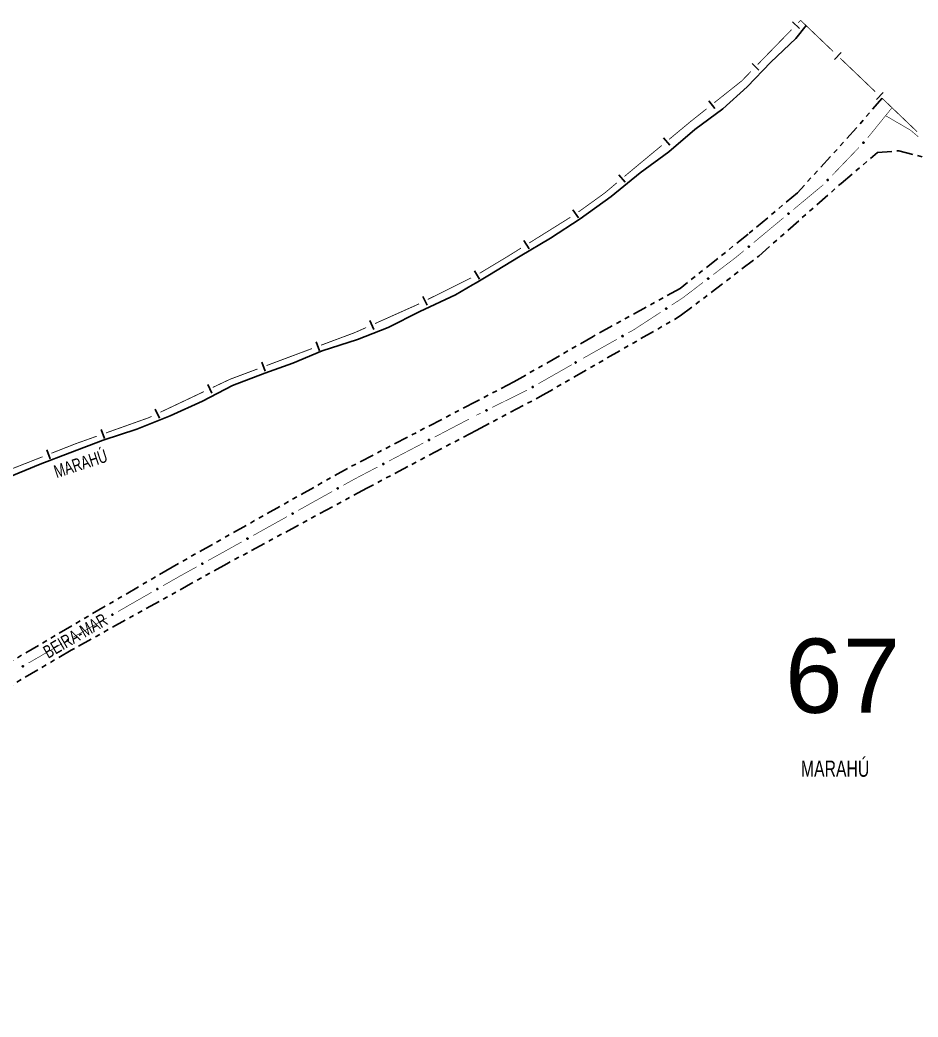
# Model space of a CAD drawing. Extents: x 209066 to 212010, y 4879784 to 4881672.
# Drawn here: x 211452.4 to 211730.6, y 4881362.9 to 4881671.7 of the extents above; entities that cross this region are included whole.
import ezdxf

# ---------------------------------------------------------------- set-up
doc = ezdxf.new("R2010")
doc.units = 0
doc.header["$LTSCALE"] = 1.5
doc.header["$MEASUREMENT"] = 0
doc.linetypes.add('TRACO_25', pattern=[8, 3, -1, 1, -1, 1, -1])
for name, color, linetype in [('HD-CURSO-PERENE', 170, 'CONTINUOUS'), ('HD-TXT-PRAIA', 7, 'CONTINUOUS'), ('LM-LIM-SETORES-BAIRROS', 250, 'CONTINUOUS'), ('LM-TXT-LSB', 7, 'CONTINUOUS'), ('SV-EIXO-ROD-ESTR', 7, 'CONTINUOUS'), ('SV-EST-M-N-PAV', 20, 'CONTINUOUS'), ('SV-TXT-EST-M-N-PAV', 7, 'CONTINUOUS')]:
    doc.layers.add(name, color=color, linetype=linetype)
doc.styles.add('ARIAL', font='ARIAL.SHX')
doc.styles.add('SWIS', font='swissko.ttf')

msp = doc.modelspace()

# ---------------------------------------------------------------- linework, layer by layer
at = {"layer": 'HD-CURSO-PERENE', "linetype": 'Continuous'}
for points in [[(211695.944992, 4881669.925023, 2.207278), (211692.72678, 4881665.941438, 2.207278), (211685.035779, 4881658.619647, 2.207278), (211677.687241, 4881650.965183, 2.207278), (211670.18304, 4881644.163929, 2.207278), (211661.437399, 4881637.740823, 2.207278), (211653.381212, 4881630.852186, 2.207278), (211644.558346, 4881624.330881, 2.207278), (211635.616848, 4881616.987604, 2.207278), (211625.935356, 4881610.08602, 2.207278), (211616.750134, 4881604.122754, 2.207278), (211607.424046, 4881598.562538, 2.207278), (211597.335318, 4881592.444928, 2.207278), (211593.758836, 4881590.309912, 2.207278)], [(211593.758836, 4881590.309912, 2.207278), (211592.63004, 4881589.636066, 2.207278), (211587.37549, 4881586.499311, 2.207278), (211576.284928, 4881581.404133, 2.207278), (211566.522655, 4881576.453619, 2.207278), (211556.961898, 4881572.673049, 2.207278), (211546.083609, 4881569.222382, 2.207278), (211536.995347, 4881565.331086, 2.207278), (211528.275022, 4881562.23109, 2.207278), (211518.314469, 4881558.45963, 2.207278), (211509.004798, 4881553.623754, 2.207278), (211498.951168, 4881549.054731, 2.207278), (211488.607881, 4881544.94213, 2.207278), (211478.205482, 4881541.530599, 2.207278), (211467.891711, 4881537.617247, 2.207278), (211458.68757, 4881534.128433, 2.207278), (211449.223366, 4881530.195723, 2.207278)]]:
    msp.add_polyline3d(points, dxfattribs=at)
at = {"layer": 'LM-LIM-SETORES-BAIRROS'}
for points in [[(211691.737505, 4881671.135118), (211693.888534, 4881669.043929)], [(211706.808505, 4881661.616013), (211704.735581, 4881659.447375)], [(211679.190368, 4881658.228943), (211681.341397, 4881656.137754)], [(211719.820329, 4881649.178472), (211717.747406, 4881647.009835)], [(211665.764839, 4881646.580239), (211667.630786, 4881644.231145)], [(211651.775503, 4881635.205088), (211653.690188, 4881632.895546)], [(211637.929423, 4881623.692261), (211639.855233, 4881621.391988)], [(211623.723168, 4881612.83761), (211625.475299, 4881610.402444)], [(211608.545777, 4881603.346577), (211610.133903, 4881600.801414)], [(211593.200124, 4881593.984352), (211594.748364, 4881591.414731)], [(211577.201287, 4881586.004466), (211578.537851, 4881583.318652)], [(211560.869858, 4881578.587947), (211562.094956, 4881575.849492)], [(211544.232047, 4881571.994412), (211545.280588, 4881569.183618)], [(211527.36999, 4881565.688571), (211528.423361, 4881562.879583)], [(211510.623775, 4881558.793515), (211511.907144, 4881556.08188)], [(211494.353966, 4881551.0933), (211495.637335, 4881548.381665)], [(211477.645807, 4881544.846306), (211478.651781, 4881542.019998)], [(211460.746743, 4881538.512881), (211461.845116, 4881535.721183)]]:
    msp.add_lwpolyline(points, dxfattribs=at)
at = {"layer": 'LM-LIM-SETORES-BAIRROS', "const_width": 0.25}
for points in [[(211694.238703, 4881671.556004), (211693.510082, 4881670.806533)], [(211694.928856, 4881670.896312), (211694.238703, 4881671.556004)], [(211704.326285, 4881661.913643), (211694.928856, 4881670.896312)], [(211691.418893, 4881668.655504), (211680.962945, 4881657.900358)], [(211717.338109, 4881649.476102), (211706.494922, 4881659.84072)], [(211678.871756, 4881655.749329), (211676.083503, 4881652.88129)], [(211675.996864, 4881652.792172), (211667.480844, 4881646.027674)], [(211676.083503, 4881652.88129), (211675.996864, 4881652.792172)], [(211730.349934, 4881637.038562), (211719.506747, 4881647.403179)], [(211665.13175, 4881644.161727), (211660.433562, 4881640.429833)], [(211660.300248, 4881640.323939), (211653.502693, 4881634.688545)], [(211660.433562, 4881640.429833), (211660.300248, 4881640.323939)], [(211651.193151, 4881632.773861), (211643.494678, 4881626.391579)], [(211643.045104, 4881626.018867), (211639.659086, 4881623.184061)], [(211643.494678, 4881626.391579), (211643.045104, 4881626.018867)], [(211637.358813, 4881621.258251), (211633.525024, 4881618.048568)], [(211633.471282, 4881618.003574), (211625.410955, 4881612.204071)], [(211633.525024, 4881618.048568), (211633.471282, 4881618.003574)], [(211622.914043, 4881610.544003), (211610.188228, 4881602.603371)], [(211607.643065, 4881601.015245), (211604.249514, 4881598.897743)], [(211603.914889, 4881598.688944), (211594.830784, 4881593.215621)], [(211604.249514, 4881598.897743), (211603.914889, 4881598.688944)], [(211592.193912, 4881591.789897), (211578.764841, 4881585.10708)], [(211575.64674, 4881583.555395), (211562.395225, 4881577.627086)], [(211576.079026, 4881583.770517), (211575.64674, 4881583.555395)], [(211556.232787, 4881574.870206), (211545.693249, 4881570.938528)], [(211556.918316, 4881575.176889), (211556.232787, 4881574.870206)], [(211559.65677, 4881576.401987), (211556.918316, 4881575.176889)], [(211542.882455, 4881569.889987), (211536.323936, 4881567.443392)], [(211535.860909, 4881567.270665), (211528.833005, 4881564.635201)], [(211536.323936, 4881567.443392), (211535.860909, 4881567.270665)], [(211526.024017, 4881563.58183), (211517.597055, 4881560.421719)], [(211517.468743, 4881560.373603), (211512.169338, 4881557.865487)], [(211517.597055, 4881560.421719), (211517.468743, 4881560.373603)], [(211509.457703, 4881556.582118), (211495.899529, 4881550.165272)], [(211492.3711, 4881548.495329), (211479.090896, 4881543.768476)], [(211493.187894, 4881548.881903), (211492.3711, 4881548.495329)], [(211476.264588, 4881542.762502), (211470.611973, 4881540.750554)], [(211469.764062, 4881540.448756), (211462.226496, 4881537.483156)], [(211470.611973, 4881540.750554), (211469.764062, 4881540.448756)], [(211459.434798, 4881536.384783), (211446.406875, 4881531.259043)]]:
    msp.add_lwpolyline(points, dxfattribs=at)
at = {"layer": 'SV-EIXO-ROD-ESTR', "const_width": 0.18}
for points in [[(211722.549698, 4881644.49453), (211715.009652, 4881635.159236)], [(211720.631239, 4881641.986506), (211727.546026, 4881637.963357)], [(211727.546026, 4881637.963357), (211728.299868, 4881637.524759)], [(211728.299868, 4881637.524759), (211730.679642, 4881635.494951)], [(211712.321298, 4881632.201581), (211704.014596, 4881623.541402)], [(211701.111095, 4881620.514347), (211692.03216, 4881612.968219)], [(211701.245696, 4881620.654675), (211701.111095, 4881620.514347)], [(211688.956003, 4881610.411413), (211679.727531, 4881602.740995)], [(211676.651374, 4881600.184189), (211674.344256, 4881598.266585)], [(211674.270895, 4881598.20561), (211667.190644, 4881592.805418)], [(211674.344256, 4881598.266585), (211674.270895, 4881598.20561)], [(211664.010155, 4881590.379621), (211658.444299, 4881586.134477)], [(211657.818202, 4881585.656945), (211654.288415, 4881583.357726)], [(211658.444299, 4881586.134477), (211657.818202, 4881585.656945)], [(211650.936749, 4881581.174531), (211643.395503, 4881576.262343)], [(211642.620375, 4881575.757443), (211640.812845, 4881574.738527)], [(211643.395503, 4881576.262343), (211642.620375, 4881575.757443)], [(211637.328341, 4881572.774289), (211626.874829, 4881566.881575)], [(211623.392889, 4881564.912808), (211612.962214, 4881558.979764)], [(211609.366414, 4881556.934446), (211598.730435, 4881551.679782)], [(211609.485322, 4881557.002082), (211609.366414, 4881556.934446)], [(211580.919956, 4881542.49739), (211591.549449, 4881548.066401)], [(211594.247674, 4881549.465091), (211593.746727, 4881549.2176)], [(211595.144226, 4881549.908029), (211594.247674, 4881549.465091)], [(211566.747299, 4881535.072042), (211577.376792, 4881540.641053)], [(211555.979769, 4881529.43071), (211563.204135, 4881533.215705)], [(211552.62139, 4881527.560176), (211555.242281, 4881529.019948)], [(211555.242281, 4881529.019948), (211555.979769, 4881529.43071)], [(211538.643308, 4881519.774727), (211549.12687, 4881525.613814)], [(211524.665226, 4881511.989277), (211535.148788, 4881517.828364)], [(211514.599169, 4881506.38273), (211521.170706, 4881510.042915)], [(211510.678423, 4881504.21956), (211514.180734, 4881506.15187)], [(211514.180734, 4881506.15187), (211514.599169, 4881506.38273)], [(211501.819219, 4881499.331723), (211507.176113, 4881502.287251)], [(211496.715793, 4881496.407429), (211501.054057, 4881498.893281)], [(211501.054057, 4881498.893281), (211501.819219, 4881499.331723)], [(211482.833346, 4881488.452702), (211493.245181, 4881494.418747)], [(211468.9509, 4881480.497975), (211479.362735, 4881486.46402)], [(211455.092006, 4881472.502325), (211465.481208, 4881478.507696)]]:
    msp.add_lwpolyline(points, dxfattribs=at)
at = {"layer": 'SV-EIXO-ROD-ESTR'}
for points in [[(211713.884651, 4881633.672435), (211713.886363, 4881633.623556), (211713.877839, 4881633.581198), (211713.86056, 4881633.547915), (211713.837623, 4881633.522485), (211713.811227, 4881633.499112), (211713.779416, 4881633.481418), (211713.739758, 4881633.469601), (211713.690738, 4881633.46754), (211713.64792, 4881633.479124), (211713.614383, 4881633.494318), (211713.586489, 4881633.516708), (211713.564213, 4881633.542731), (211713.546927, 4881633.576383), (211713.535344, 4881633.616689), (211713.534464, 4881633.66603), (211713.543106, 4881633.7075), (211713.560664, 4881633.739254), (211713.583351, 4881633.767154), (211713.610585, 4881633.790694), (211713.641913, 4881633.807882), (211713.682515, 4881633.819471), (211713.731227, 4881633.819694), (211713.772686, 4881633.811547), (211713.804679, 4881633.79444), (211713.831644, 4881633.771486), (211713.855409, 4881633.745296), (211713.874526, 4881633.714058), (211713.884651, 4881633.672435)], [(211702.809048, 4881622.12553), (211702.81076, 4881622.076651), (211702.802236, 4881622.034292), (211702.784958, 4881622.00101), (211702.76202, 4881621.97558), (211702.735624, 4881621.952206), (211702.703813, 4881621.934513), (211702.664155, 4881621.922696), (211702.615136, 4881621.920635), (211702.572317, 4881621.932219), (211702.538781, 4881621.947412), (211702.510887, 4881621.969803), (211702.48861, 4881621.995826), (211702.471324, 4881622.029478), (211702.459741, 4881622.069784), (211702.458862, 4881622.119125), (211702.467503, 4881622.160595), (211702.485061, 4881622.192349), (211702.507748, 4881622.220249), (211702.534983, 4881622.243788), (211702.56631, 4881622.260977), (211702.606913, 4881622.272566), (211702.655624, 4881622.272789), (211702.697084, 4881622.264642), (211702.729076, 4881622.247535), (211702.756041, 4881622.22458), (211702.779806, 4881622.198391), (211702.798923, 4881622.167153), (211702.809048, 4881622.12553)], [(211690.674941, 4881611.697001), (211690.671141, 4881611.64824), (211690.657905, 4881611.60711), (211690.636991, 4881611.575983), (211690.611338, 4881611.553295), (211690.58248, 4881611.533041), (211690.548879, 4881611.51904), (211690.508144, 4881611.51176), (211690.459203, 4881611.515229), (211690.41796, 4881611.531558), (211690.386347, 4881611.550428), (211690.361149, 4881611.575816), (211690.341943, 4881611.60418), (211690.328553, 4881611.639564), (211690.32158, 4881611.680917), (211690.326258, 4881611.730044), (211690.339511, 4881611.770278), (211690.360531, 4881611.799854), (211690.386214, 4881611.825024), (211690.415924, 4881611.845349), (211690.448986, 4881611.858903), (211690.490635, 4881611.86585), (211690.539062, 4881611.86059), (211690.579342, 4881611.847829), (211690.609206, 4881611.827231), (211690.633417, 4881611.801388), (211690.654083, 4881611.77269), (211690.669564, 4881611.739499), (211690.674941, 4881611.697001)], [(211678.370312, 4881601.469777), (211678.366513, 4881601.421016), (211678.353276, 4881601.379886), (211678.332362, 4881601.348759), (211678.306709, 4881601.326071), (211678.277851, 4881601.305817), (211678.24425, 4881601.291816), (211678.203515, 4881601.284536), (211678.154575, 4881601.288005), (211678.113332, 4881601.304334), (211678.081718, 4881601.323204), (211678.056521, 4881601.348592), (211678.037314, 4881601.376956), (211678.023925, 4881601.41234), (211678.016951, 4881601.453693), (211678.021629, 4881601.50282), (211678.034883, 4881601.543054), (211678.055902, 4881601.57263), (211678.081585, 4881601.5978), (211678.111295, 4881601.618125), (211678.144357, 4881601.631679), (211678.186007, 4881601.638626), (211678.234434, 4881601.633366), (211678.274713, 4881601.620605), (211678.304577, 4881601.600007), (211678.328788, 4881601.574164), (211678.349455, 4881601.545466), (211678.364935, 4881601.512275), (211678.370312, 4881601.469777)], [(211665.781401, 4881591.592127), (211665.775564, 4881591.543568), (211665.760617, 4881591.503028), (211665.738419, 4881591.472804), (211665.711839, 4881591.45121), (211665.682158, 4881591.432181), (211665.648, 4881591.419599), (211665.606996, 4881591.414031), (211665.558244, 4881591.419545), (211665.51772, 4881591.437586), (211665.486924, 4881591.457764), (211665.462812, 4881591.484183), (211665.44481, 4881591.513327), (211665.432913, 4881591.54924), (211665.427676, 4881591.590849), (211665.434407, 4881591.639737), (211665.449333, 4881591.679381), (211665.471572, 4881591.708052), (211665.498286, 4881591.732124), (211665.528821, 4881591.751188), (211665.562422, 4881591.763346), (211665.604325, 4881591.768543), (211665.65249, 4881591.76126), (211665.6922, 4881591.746825), (211665.721175, 4881591.724994), (211665.744283, 4881591.69816), (211665.76373, 4881591.668623), (211665.777808, 4881591.634813), (211665.781401, 4881591.592127)], [(211652.793056, 4881582.252311), (211652.783633, 4881582.204319), (211652.76572, 4881582.164999), (211652.741341, 4881582.136505), (211652.713232, 4881582.116942), (211652.682221, 4881582.100168), (211652.647225, 4881582.090153), (211652.60592, 4881582.087642), (211652.557711, 4881582.096757), (211652.518638, 4881582.117755), (211652.489424, 4881582.140161), (211652.467337, 4881582.168297), (211652.451546, 4881582.198695), (211652.442346, 4881582.235392), (211652.440211, 4881582.277274), (211652.450549, 4881582.325529), (211652.468375, 4881582.363956), (211652.492679, 4881582.390898), (211652.521105, 4881582.412923), (211652.55297, 4881582.429669), (211652.58738, 4881582.439301), (211652.629554, 4881582.441376), (211652.677045, 4881582.43054), (211652.715575, 4881582.413199), (211652.742851, 4881582.38928), (211652.763905, 4881582.360806), (211652.781108, 4881582.329907), (211652.792639, 4881582.295146), (211652.793056, 4881582.252311)], [(211639.249813, 4881573.73107), (211639.237338, 4881573.683779), (211639.216946, 4881573.645686), (211639.190793, 4881573.61881), (211639.16149, 4881573.601086), (211639.12947, 4881573.586331), (211639.093904, 4881573.578577), (211639.052524, 4881573.578714), (211639.004997, 4881573.590895), (211638.967347, 4881573.61435), (211638.939626, 4881573.63858), (211638.919386, 4881573.668071), (211638.905573, 4881573.699418), (211638.89874, 4881573.736628), (211638.899288, 4881573.778562), (211638.912694, 4881573.826055), (211638.932942, 4881573.863263), (211638.958921, 4881573.888595), (211638.988698, 4881573.908756), (211639.021569, 4881573.923428), (211639.056525, 4881573.930839), (211639.098745, 4881573.93021), (211639.145446, 4881573.916358), (211639.182787, 4881573.896587), (211639.208477, 4881573.87097), (211639.227665, 4881573.841207), (211639.242855, 4881573.809271), (211639.252138, 4881573.773844), (211639.249813, 4881573.73107)], [(211624.743557, 4881565.554436), (211624.731265, 4881565.507098), (211624.71102, 4881565.468926), (211624.684971, 4881565.441949), (211624.655737, 4881565.424113), (211624.623774, 4881565.409233), (211624.588238, 4881565.401342), (211624.546857, 4881565.401319), (211624.499284, 4881565.413317), (211624.461544, 4881565.436626), (211624.43373, 4881565.460749), (211624.413376, 4881565.490162), (211624.399441, 4881565.521455), (211624.392465, 4881565.558638), (211624.392852, 4881565.600574), (211624.406074, 4881565.648119), (211624.426178, 4881565.685405), (211624.452058, 4881565.710837), (211624.481758, 4881565.731112), (211624.514572, 4881565.745912), (211624.549499, 4881565.753457), (211624.591721, 4881565.752991), (211624.638475, 4881565.73932), (211624.675892, 4881565.719693), (211624.70168, 4881565.694176), (211624.720984, 4881565.664487), (211624.736297, 4881565.63261), (211624.745717, 4881565.597219), (211624.743557, 4881565.554436)], [(211611.403085, 4881557.966277), (211611.390792, 4881557.918939), (211611.370547, 4881557.880767), (211611.344499, 4881557.85379), (211611.315264, 4881557.835954), (211611.283301, 4881557.821074), (211611.247765, 4881557.813183), (211611.206385, 4881557.813161), (211611.158811, 4881557.825158), (211611.121071, 4881557.848467), (211611.093257, 4881557.87259), (211611.072903, 4881557.902003), (211611.058969, 4881557.933296), (211611.051992, 4881557.970479), (211611.052379, 4881558.012415), (211611.065601, 4881558.05996), (211611.085705, 4881558.097246), (211611.111586, 4881558.122678), (211611.141285, 4881558.142953), (211611.174099, 4881558.157753), (211611.209026, 4881558.165298), (211611.251248, 4881558.164833), (211611.298002, 4881558.151161), (211611.335419, 4881558.131534), (211611.361208, 4881558.106017), (211611.380511, 4881558.076328), (211611.395825, 4881558.044451), (211611.405244, 4881558.00906), (211611.403085, 4881557.966277)], [(211597.114907, 4881550.758854), (211597.099877, 4881550.712312), (211597.077443, 4881550.675385), (211597.049867, 4881550.649972), (211597.019643, 4881550.633868), (211596.986867, 4881550.620877), (211596.950932, 4881550.615069), (211596.90962, 4881550.617458), (211596.862826, 4881550.632207), (211596.826509, 4881550.657675), (211596.800147, 4881550.683377), (211596.781541, 4881550.713926), (211596.769454, 4881550.745978), (211596.764655, 4881550.783504), (211596.767485, 4881550.825346), (211596.783454, 4881550.87204), (211596.805697, 4881550.908091), (211596.833015, 4881550.931972), (211596.863845, 4881550.950483), (211596.897466, 4881550.963345), (211596.932773, 4881550.968843), (211596.974896, 4881550.965918), (211597.020774, 4881550.949546), (211597.056984, 4881550.927772), (211597.081242, 4881550.900796), (211597.098783, 4881550.870033), (211597.112213, 4881550.837318), (211597.119555, 4881550.801438), (211597.114907, 4881550.758854)], [(211578.970016, 4881541.60005), (211578.983938, 4881541.646935), (211579.005489, 4881541.684384), (211579.032455, 4881541.710445), (211579.062288, 4881541.72726), (211579.094747, 4881541.741026), (211579.130534, 4881541.747685), (211579.17189, 4881541.746277), (211579.219021, 4881541.732642), (211579.255933, 4881541.708043), (211579.282897, 4881541.682973), (211579.302222, 4881541.652874), (211579.315067, 4881541.621118), (211579.320754, 4881541.583716), (211579.318918, 4881541.541819), (211579.304061, 4881541.49476), (211579.28268, 4881541.458191), (211579.255936, 4881541.433668), (211579.225554, 4881541.414431), (211579.192247, 4881541.400775), (211579.157081, 4881541.394441), (211579.1149, 4881541.396366), (211579.068646, 4881541.411645), (211579.03193, 4881541.432553), (211579.007039, 4881541.458946), (211578.988773, 4881541.489284), (211578.97457, 4881541.521672), (211578.966379, 4881541.557367), (211578.970016, 4881541.60005)], [(211564.797359, 4881534.174702), (211564.81128, 4881534.221587), (211564.832832, 4881534.259036), (211564.859798, 4881534.285097), (211564.889631, 4881534.301913), (211564.92209, 4881534.315678), (211564.957877, 4881534.322337), (211564.999233, 4881534.320929), (211565.046364, 4881534.307294), (211565.083276, 4881534.282695), (211565.110239, 4881534.257625), (211565.129565, 4881534.227527), (211565.142409, 4881534.195771), (211565.148097, 4881534.158368), (211565.146261, 4881534.116471), (211565.131404, 4881534.069412), (211565.110023, 4881534.032843), (211565.083279, 4881534.008321), (211565.052896, 4881533.989084), (211565.01959, 4881533.975427), (211564.984423, 4881533.969093), (211564.942243, 4881533.971018), (211564.895989, 4881533.986297), (211564.859273, 4881534.007206), (211564.834382, 4881534.033598), (211564.816116, 4881534.063936), (211564.801913, 4881534.096324), (211564.793722, 4881534.132019), (211564.797359, 4881534.174702)], [(211550.695042, 4881526.613251), (211550.70776, 4881526.660477), (211550.728347, 4881526.698465), (211550.754637, 4881526.725207), (211550.78403, 4881526.74278), (211550.816126, 4881526.757372), (211550.851731, 4881526.764944), (211550.89311, 4881526.764594), (211550.940574, 4881526.752169), (211550.978103, 4881526.728522), (211551.005699, 4881526.704151), (211551.025788, 4881526.674556), (211551.039441, 4881526.643139), (211551.046083, 4881526.605895), (211551.045319, 4881526.563964), (211551.031671, 4881526.51654), (211551.011232, 4881526.479436), (211550.985124, 4881526.454238), (211550.955244, 4881526.43423), (211550.922298, 4881526.419726), (211550.887305, 4881526.412495), (211550.845089, 4881526.413339), (211550.79846, 4881526.427431), (211550.76122, 4881526.447393), (211550.735662, 4881526.47314), (211550.716626, 4881526.503001), (211550.7016, 4881526.535015), (211550.692498, 4881526.570489), (211550.695042, 4881526.613251)], [(211536.71696, 4881518.827802), (211536.729678, 4881518.875028), (211536.750265, 4881518.913016), (211536.776555, 4881518.939758), (211536.805948, 4881518.957331), (211536.838044, 4881518.971922), (211536.873649, 4881518.979494), (211536.915028, 4881518.979145), (211536.962492, 4881518.96672), (211537.000021, 4881518.943073), (211537.027617, 4881518.918701), (211537.047706, 4881518.889107), (211537.061359, 4881518.85769), (211537.068001, 4881518.820445), (211537.067237, 4881518.778515), (211537.053589, 4881518.731091), (211537.03315, 4881518.693987), (211537.007042, 4881518.668788), (211536.977162, 4881518.648781), (211536.944216, 4881518.634277), (211536.909223, 4881518.627045), (211536.867007, 4881518.62789), (211536.820378, 4881518.641981), (211536.783138, 4881518.661944), (211536.75758, 4881518.687691), (211536.738544, 4881518.717552), (211536.723518, 4881518.749566), (211536.714416, 4881518.78504), (211536.71696, 4881518.827802)], [(211522.738878, 4881511.042352), (211522.751596, 4881511.089578), (211522.772183, 4881511.127566), (211522.798473, 4881511.154308), (211522.827866, 4881511.171881), (211522.859962, 4881511.186473), (211522.895567, 4881511.194045), (211522.936946, 4881511.193695), (211522.98441, 4881511.181271), (211523.021939, 4881511.157624), (211523.049535, 4881511.133252), (211523.069624, 4881511.103657), (211523.083277, 4881511.07224), (211523.089919, 4881511.034996), (211523.089155, 4881510.993065), (211523.075507, 4881510.945641), (211523.055068, 4881510.908537), (211523.02896, 4881510.883339), (211522.99908, 4881510.863331), (211522.966134, 4881510.848827), (211522.931141, 4881510.841596), (211522.888925, 4881510.842441), (211522.842295, 4881510.856532), (211522.805056, 4881510.876494), (211522.779498, 4881510.902242), (211522.760462, 4881510.932103), (211522.745436, 4881510.964116), (211522.736334, 4881510.999591), (211522.738878, 4881511.042352)], [(211508.748287, 4881503.280381), (211508.761194, 4881503.327555), (211508.781933, 4881503.36546), (211508.808331, 4881503.392096), (211508.837794, 4881503.409551), (211508.869949, 4881503.424014), (211508.905584, 4881503.431443), (211508.946961, 4881503.430927), (211508.994374, 4881503.418312), (211509.031808, 4881503.394514), (211509.059306, 4881503.370032), (211509.079277, 4881503.340356), (211509.092803, 4881503.308885), (211509.099295, 4881503.271614), (211509.098363, 4881503.229687), (211509.084524, 4881503.182318), (211509.063937, 4881503.145297), (211509.037728, 4881503.120203), (211509.007767, 4881503.100316), (211508.974764, 4881503.085944), (211508.939741, 4881503.078853), (211508.897529, 4881503.079868), (211508.850957, 4881503.094146), (211508.813798, 4881503.114258), (211508.788343, 4881503.140108), (211508.769428, 4881503.170045), (211508.75453, 4881503.202119), (211508.745571, 4881503.237629), (211508.748287, 4881503.280381)], [(211494.801093, 4881495.437166), (211494.813236, 4881495.484543), (211494.83336, 4881495.522778), (211494.859323, 4881495.549838), (211494.888501, 4881495.567767), (211494.920417, 4881495.582747), (211494.955927, 4881495.590751), (211494.997307, 4881495.590905), (211495.044919, 4881495.579058), (211495.082732, 4881495.555868), (211495.110623, 4881495.531834), (211495.13107, 4881495.502485), (211495.145103, 4881495.471237), (211495.152198, 4881495.434075), (211495.151943, 4881495.392139), (211495.138872, 4881495.344552), (211495.118886, 4881495.307203), (211495.093086, 4881495.281689), (211495.063451, 4881495.26132), (211495.030684, 4881495.246416), (211494.995781, 4881495.23876), (211494.953558, 4881495.239092), (211494.906761, 4881495.252616), (211494.869282, 4881495.272124), (211494.843413, 4881495.297559), (211494.824016, 4881495.327187), (211494.808601, 4881495.359016), (211494.799069, 4881495.394376), (211494.801093, 4881495.437166)], [(211480.918647, 4881487.482439), (211480.93079, 4881487.529816), (211480.950913, 4881487.568051), (211480.976877, 4881487.595111), (211481.006054, 4881487.61304), (211481.03797, 4881487.62802), (211481.073481, 4881487.636024), (211481.114861, 4881487.636178), (211481.162472, 4881487.624331), (211481.200286, 4881487.601141), (211481.228176, 4881487.577107), (211481.248624, 4881487.547758), (211481.262657, 4881487.51651), (211481.269751, 4881487.479348), (211481.269497, 4881487.437412), (211481.256426, 4881487.389825), (211481.23644, 4881487.352476), (211481.21064, 4881487.326962), (211481.181005, 4881487.306593), (211481.148238, 4881487.291689), (211481.113335, 4881487.284033), (211481.071112, 4881487.284365), (211481.024315, 4881487.297889), (211480.986835, 4881487.317397), (211480.960966, 4881487.342832), (211480.941569, 4881487.37246), (211480.926155, 4881487.404289), (211480.916623, 4881487.439649), (211480.918647, 4881487.482439)], [(211467.036201, 4881479.527712), (211467.048343, 4881479.575089), (211467.068467, 4881479.613324), (211467.09443, 4881479.640384), (211467.123608, 4881479.658313), (211467.155524, 4881479.673293), (211467.191034, 4881479.681297), (211467.232415, 4881479.681451), (211467.280026, 4881479.669604), (211467.317839, 4881479.646414), (211467.34573, 4881479.62238), (211467.366177, 4881479.593031), (211467.38021, 4881479.561783), (211467.387305, 4881479.524621), (211467.387051, 4881479.482685), (211467.373979, 4881479.435098), (211467.353993, 4881479.397749), (211467.328193, 4881479.372235), (211467.298558, 4881479.351866), (211467.265791, 4881479.336962), (211467.230888, 4881479.329306), (211467.188665, 4881479.329638), (211467.141868, 4881479.343162), (211467.104389, 4881479.36267), (211467.07852, 4881479.388105), (211467.059123, 4881479.417733), (211467.043708, 4881479.449561), (211467.034176, 4881479.484922), (211467.036201, 4881479.527712)], [(211453.180989, 4881471.524829), (211453.192952, 4881471.572252), (211453.212931, 4881471.610563), (211453.238792, 4881471.63772), (211453.267902, 4881471.655759), (211453.299761, 4881471.67086), (211453.335241, 4881471.678998), (211453.37662, 4881471.679308), (211453.424276, 4881471.667641), (211453.462177, 4881471.644595), (211453.490158, 4881471.620666), (211453.510716, 4881471.591395), (211453.524867, 4881471.5602), (211453.532102, 4881471.523066), (211453.532007, 4881471.481129), (211453.519115, 4881471.433493), (211453.499271, 4881471.396068), (211453.473567, 4881471.370457), (211453.44401, 4881471.349976), (211453.411299, 4881471.334949), (211453.376425, 4881471.327161), (211453.334201, 4881471.327333), (211453.287353, 4881471.34068), (211453.249801, 4881471.360046), (211453.223836, 4881471.385383), (211453.204327, 4881471.414937), (211453.188792, 4881471.446707), (211453.179126, 4881471.482032), (211453.180989, 4881471.524829)]]:
    msp.add_lwpolyline(points, close=True, dxfattribs=at)
for points in [[(211713.641913, 4881633.807882), (211713.534464, 4881633.66603)], [(211713.682515, 4881633.819471), (211713.535344, 4881633.616689)], [(211713.660119, 4881633.808055), (211713.539939, 4881633.64728)], [(211713.705317, 4881633.815753), (211713.542873, 4881633.599087)], [(211713.623703, 4881633.795716), (211713.542873, 4881633.691734)], [(211713.610585, 4881633.790694), (211713.543106, 4881633.7075)], [(211713.731227, 4881633.819694), (211713.546927, 4881633.576383)], [(211713.749731, 4881633.814748), (211713.558087, 4881633.563697)], [(211713.772686, 4881633.811547), (211713.564213, 4881633.542731)], [(211713.785725, 4881633.801021), (211713.577078, 4881633.532245)], [(211713.804679, 4881633.79444), (211713.586489, 4881633.516708)], [(211713.816051, 4881633.781387), (211713.599768, 4881633.508591)], [(211713.831644, 4881633.771486), (211713.614383, 4881633.494318)], [(211713.841695, 4881633.754899), (211713.635882, 4881633.489077)], [(211713.855409, 4881633.745296), (211713.64792, 4881633.479124)], [(211713.861591, 4881633.726361), (211713.67282, 4881633.476335)], [(211713.874526, 4881633.714058), (211713.690738, 4881633.46754)], [(211713.877709, 4881633.693885), (211713.71633, 4881633.472416)], [(211713.884651, 4881633.672435), (211713.739758, 4881633.469601)], [(211713.884502, 4881633.645773), (211713.764402, 4881633.481138)], [(211713.886363, 4881633.623556), (211713.779416, 4881633.481418)], [(211713.881608, 4881633.599389), (211713.800737, 4881633.497336)], [(211713.877839, 4881633.581198), (211713.811227, 4881633.499112)], [(211702.56631, 4881622.260977), (211702.458862, 4881622.119125)], [(211702.606913, 4881622.272566), (211702.459741, 4881622.069784)], [(211702.584516, 4881622.26115), (211702.464336, 4881622.100375)], [(211702.629714, 4881622.268847), (211702.467271, 4881622.052182)], [(211702.548101, 4881622.248811), (211702.467271, 4881622.144829)], [(211702.534983, 4881622.243788), (211702.467503, 4881622.160595)], [(211702.655624, 4881622.272789), (211702.471324, 4881622.029478)], [(211702.674129, 4881622.267842), (211702.482484, 4881622.016791)], [(211702.697084, 4881622.264642), (211702.48861, 4881621.995826)], [(211702.710122, 4881622.254116), (211702.501476, 4881621.98534)], [(211702.729076, 4881622.247535), (211702.510887, 4881621.969803)], [(211702.740448, 4881622.234482), (211702.524165, 4881621.961685)], [(211702.756041, 4881622.22458), (211702.538781, 4881621.947412)], [(211702.766092, 4881622.207994), (211702.560279, 4881621.942171)], [(211702.779806, 4881622.198391), (211702.572317, 4881621.932219)], [(211702.785988, 4881622.179456), (211702.597217, 4881621.92943)], [(211702.798923, 4881622.167153), (211702.615136, 4881621.920635)], [(211702.802106, 4881622.146979), (211702.640727, 4881621.925511)], [(211702.809048, 4881622.12553), (211702.664155, 4881621.922696)], [(211702.808899, 4881622.098867), (211702.688799, 4881621.934233)], [(211702.81076, 4881622.076651), (211702.703813, 4881621.934513)], [(211702.806005, 4881622.052483), (211702.725135, 4881621.950431)], [(211702.802236, 4881622.034292), (211702.735624, 4881621.952206)], [(211690.490635, 4881611.86585), (211690.32158, 4881611.680917)], [(211690.448986, 4881611.858903), (211690.326258, 4881611.730044)], [(211690.512874, 4881611.859589), (211690.327081, 4881611.66258)], [(211690.539062, 4881611.86059), (211690.328553, 4881611.639564)], [(211690.467097, 4881611.857027), (211690.329588, 4881611.710796)], [(211690.429524, 4881611.848863), (211690.337506, 4881611.754638)], [(211690.556893, 4881611.853592), (211690.338215, 4881611.625702)], [(211690.415924, 4881611.845349), (211690.339511, 4881611.770278)], [(211690.579342, 4881611.847829), (211690.341943, 4881611.60418)], [(211690.591113, 4881611.835903), (211690.353546, 4881611.592313)], [(211690.609206, 4881611.827231), (211690.361149, 4881611.575816)], [(211690.619037, 4881611.81298), (211690.37343, 4881611.566256)], [(211690.633417, 4881611.801388), (211690.386347, 4881611.550428)], [(211690.641538, 4881611.783775), (211690.407119, 4881611.542801)], [(211690.654083, 4881611.77269), (211690.41796, 4881611.531558)], [(211690.658096, 4881611.75318), (211690.442389, 4881611.525984)], [(211690.669564, 4881611.739499), (211690.459203, 4881611.515229)], [(211690.670457, 4881611.719096), (211690.485181, 4881611.517194)], [(211690.674941, 4881611.697001), (211690.508144, 4881611.51176)], [(211690.671792, 4881611.670525), (211690.533929, 4881611.520451)], [(211690.671141, 4881611.64824), (211690.548879, 4881611.51904)], [(211690.663697, 4881611.624761), (211690.571857, 4881611.532458)], [(211690.657905, 4881611.60711), (211690.58248, 4881611.533041)], [(211678.186007, 4881601.638626), (211678.016951, 4881601.453693)], [(211678.144357, 4881601.631679), (211678.021629, 4881601.50282)], [(211678.208245, 4881601.632365), (211678.022452, 4881601.435356)], [(211678.234434, 4881601.633366), (211678.023925, 4881601.41234)], [(211678.162468, 4881601.629803), (211678.024959, 4881601.483572)], [(211678.124895, 4881601.621639), (211678.032877, 4881601.527414)], [(211678.252264, 4881601.626368), (211678.033586, 4881601.398478)], [(211678.111295, 4881601.618125), (211678.034883, 4881601.543054)], [(211678.274713, 4881601.620605), (211678.037314, 4881601.376956)], [(211678.286484, 4881601.608679), (211678.048918, 4881601.365089)], [(211678.304577, 4881601.600007), (211678.056521, 4881601.348592)], [(211678.314409, 4881601.585756), (211678.068801, 4881601.339032)], [(211678.328788, 4881601.574164), (211678.081718, 4881601.323204)], [(211678.336909, 4881601.556551), (211678.10249, 4881601.315577)], [(211678.349455, 4881601.545466), (211678.113332, 4881601.304334)], [(211678.353467, 4881601.525956), (211678.13776, 4881601.29876)], [(211678.364935, 4881601.512275), (211678.154575, 4881601.288005)], [(211678.365828, 4881601.491872), (211678.180552, 4881601.28997)], [(211678.370312, 4881601.469777), (211678.203515, 4881601.284536)], [(211678.367163, 4881601.443301), (211678.229301, 4881601.293227)], [(211678.366513, 4881601.421016), (211678.24425, 4881601.291816)], [(211678.359068, 4881601.397537), (211678.267228, 4881601.305234)], [(211678.353276, 4881601.379886), (211678.277851, 4881601.305817)], [(211665.604325, 4881591.768543), (211665.427676, 4881591.590849)], [(211665.626282, 4881591.761357), (211665.432405, 4881591.572297)], [(211665.65249, 4881591.76126), (211665.432913, 4881591.54924)], [(211665.562422, 4881591.763346), (211665.434407, 4881591.639737)], [(211665.580438, 4881591.760713), (211665.436929, 4881591.620367)], [(211665.670012, 4881591.753523), (211665.441986, 4881591.534986)], [(211665.6922, 4881591.746825), (211665.44481, 4881591.513327)], [(211665.542556, 4881591.75413), (211665.446675, 4881591.663839)], [(211665.528821, 4881591.751188), (211665.449333, 4881591.679381)], [(211665.703461, 4881591.734417), (211665.455906, 4881591.500984)], [(211665.721175, 4881591.724994), (211665.462812, 4881591.484183)], [(211665.730402, 4881591.710345), (211665.474682, 4881591.474118)], [(211665.744283, 4881591.69816), (211665.486924, 4881591.457764)], [(211665.75166, 4881591.680224), (211665.507359, 4881591.449274)], [(211665.76373, 4881591.668623), (211665.51772, 4881591.437586)], [(211665.766923, 4881591.648962), (211665.541894, 4881591.430995)], [(211665.777808, 4881591.634813), (211665.558244, 4881591.419545)], [(211665.777846, 4881591.61439), (211665.584281, 4881591.420421)], [(211665.781401, 4881591.592127), (211665.606996, 4881591.414031)], [(211665.777147, 4881591.565806), (211665.633123, 4881591.421635)], [(211665.775564, 4881591.543568), (211665.648, 4881591.419599)], [(211665.767143, 4881591.520422), (211665.671519, 4881591.432043)], [(211665.760617, 4881591.503028), (211665.682158, 4881591.432181)], [(211652.629554, 4881582.441376), (211652.440211, 4881582.277274)], [(211652.677045, 4881582.43054), (211652.442346, 4881582.235392)], [(211652.650917, 4881582.432581), (211652.44355, 4881582.258423)], [(211652.693945, 4881582.421525), (211652.450337, 4881582.220504)], [(211652.58738, 4881582.439301), (211652.450549, 4881582.325529)], [(211652.715575, 4881582.413199), (211652.451546, 4881582.198695)], [(211652.605151, 4881582.435339), (211652.451627, 4881582.306025)], [(211652.725885, 4881582.39999), (211652.461697, 4881582.185563)], [(211652.566886, 4881582.431584), (211652.464571, 4881582.348654)], [(211652.742851, 4881582.38928), (211652.467337, 4881582.168297)], [(211652.55297, 4881582.429669), (211652.468375, 4881582.363956)], [(211652.750966, 4881582.373986), (211652.478428, 4881582.157378)], [(211652.763905, 4881582.360806), (211652.489424, 4881582.140161)], [(211652.769931, 4881582.342371), (211652.509172, 4881582.130179)], [(211652.781108, 4881582.329907), (211652.518638, 4881582.117755)], [(211652.782833, 4881582.310063), (211652.542256, 4881582.109389)], [(211652.792639, 4881582.295146), (211652.557711, 4881582.096757)], [(211652.791162, 4881582.274777), (211652.583742, 4881582.0957)], [(211652.793056, 4881582.252311), (211652.60592, 4881582.087642)], [(211652.786861, 4881582.226378), (211652.632539, 4881582.093287)], [(211652.783633, 4881582.204319), (211652.647225, 4881582.090153)], [(211652.773518, 4881582.181861), (211652.671602, 4881582.100819)], [(211652.76572, 4881582.164999), (211652.682221, 4881582.100168)], [(211639.145446, 4881573.916358), (211638.89874, 4881573.736628)], [(211639.098745, 4881573.93021), (211638.899288, 4881573.778562)], [(211639.119501, 4881573.920066), (211638.901415, 4881573.759536)], [(211639.182787, 4881573.896587), (211638.905573, 4881573.699418)], [(211639.161734, 4881573.906279), (211638.905761, 4881573.721259)], [(211639.074006, 4881573.925748), (211638.912521, 4881573.806522)], [(211639.056525, 4881573.930839), (211638.912694, 4881573.826055)], [(211639.192231, 4881573.882744), (211638.914862, 4881573.685664)], [(211639.208477, 4881573.87097), (211638.919386, 4881573.668071)], [(211639.035579, 4881573.924449), (211638.928167, 4881573.848236)], [(211639.215596, 4881573.855189), (211638.929755, 4881573.656465)], [(211639.021569, 4881573.923428), (211638.932942, 4881573.863263)], [(211639.227665, 4881573.841207), (211638.939626, 4881573.63858)], [(211639.232499, 4881573.822425), (211638.958696, 4881573.627354)], [(211639.242855, 4881573.809271), (211638.967347, 4881573.61435)], [(211639.243307, 4881573.789358), (211638.990382, 4881573.60449)], [(211639.252138, 4881573.773844), (211639.004997, 4881573.590895)], [(211639.24936, 4881573.753611), (211639.030906, 4881573.588174)], [(211639.249813, 4881573.73107), (211639.052524, 4881573.578714)], [(211639.241971, 4881573.705586), (211639.079449, 4881573.582644)], [(211639.237338, 4881573.683779), (211639.093904, 4881573.578577)], [(211639.225807, 4881573.662014), (211639.118914, 4881573.58766)], [(211639.216946, 4881573.645686), (211639.12947, 4881573.586331)], [(211624.638475, 4881565.73932), (211624.392465, 4881565.558638)], [(211624.591721, 4881565.752991), (211624.392852, 4881565.600574)], [(211624.612516, 4881565.742927), (211624.395051, 4881565.581556)], [(211624.675892, 4881565.719693), (211624.399441, 4881565.521455)], [(211624.654802, 4881565.729304), (211624.399545, 4881565.543297)], [(211624.566999, 4881565.748433), (211624.405976, 4881565.628585)], [(211624.549499, 4881565.753457), (211624.406074, 4881565.648119)], [(211624.528577, 4881565.746986), (211624.421461, 4881565.670359)], [(211624.514572, 4881565.745912), (211624.426178, 4881565.685405)], [(211624.685389, 4881565.705887), (211624.408784, 4881565.507736)], [(211624.70168, 4881565.694176), (211624.413376, 4881565.490162)], [(211624.70886, 4881565.678422), (211624.423789, 4881565.478596)], [(211624.720984, 4881565.664487), (211624.43373, 4881565.460749)], [(211624.72589, 4881565.645724), (211624.452843, 4881565.449597)], [(211624.736297, 4881565.63261), (211624.461544, 4881565.436626)], [(211624.736826, 4881565.612699), (211624.484616, 4881565.426855)], [(211624.745717, 4881565.597219), (211624.499284, 4881565.413317)], [(211624.743017, 4881565.576975), (211624.525204, 4881565.410696)], [(211624.743557, 4881565.554436), (211624.546857, 4881565.401319)], [(211624.735814, 4881565.528923), (211624.573768, 4881565.405353)], [(211624.731265, 4881565.507098), (211624.588238, 4881565.401342)], [(211624.719818, 4881565.485288), (211624.613213, 4881565.410522)], [(211624.71102, 4881565.468926), (211624.623774, 4881565.409233)], [(211611.298002, 4881558.151161), (211611.051992, 4881557.970479)], [(211611.251248, 4881558.164833), (211611.052379, 4881558.012415)], [(211611.272044, 4881558.154768), (211611.054579, 4881557.993397)], [(211611.335419, 4881558.131534), (211611.058969, 4881557.933296)], [(211611.314329, 4881558.141145), (211611.059073, 4881557.955138)], [(211611.226527, 4881558.160274), (211611.065504, 4881558.040427)], [(211611.209026, 4881558.165298), (211611.065601, 4881558.05996)], [(211611.344917, 4881558.117728), (211611.068311, 4881557.919578)], [(211611.361208, 4881558.106017), (211611.072903, 4881557.902003)], [(211611.188105, 4881558.158827), (211611.080988, 4881558.0822)], [(211611.368388, 4881558.090263), (211611.083317, 4881557.890437)], [(211611.174099, 4881558.157753), (211611.085705, 4881558.097246)], [(211611.380511, 4881558.076328), (211611.093257, 4881557.87259)], [(211611.385417, 4881558.057565), (211611.11237, 4881557.861438)], [(211611.395825, 4881558.044451), (211611.121071, 4881557.848467)], [(211611.396353, 4881558.02454), (211611.144144, 4881557.838696)], [(211611.405244, 4881558.00906), (211611.158811, 4881557.825158)], [(211611.402545, 4881557.988816), (211611.184731, 4881557.822537)], [(211611.403085, 4881557.966277), (211611.206385, 4881557.813161)], [(211611.395341, 4881557.940764), (211611.233295, 4881557.817194)], [(211611.390792, 4881557.918939), (211611.247765, 4881557.813183)], [(211611.379345, 4881557.897129), (211611.27274, 4881557.822363)], [(211611.370547, 4881557.880767), (211611.283301, 4881557.821074)], [(211597.020774, 4881550.949546), (211596.764655, 4881550.783504)], [(211596.974896, 4881550.965918), (211596.767485, 4881550.825346)], [(211596.99507, 4881550.95466), (211596.768573, 4881550.806232)], [(211597.056984, 4881550.927772), (211596.769454, 4881550.745978)], [(211597.03649, 4881550.938596), (211596.77083, 4881550.767776)], [(211597.065661, 4881550.913437), (211596.777981, 4881550.731738)], [(211597.081242, 4881550.900796), (211596.781541, 4881550.713926)], [(211596.949951, 4881550.962808), (211596.782219, 4881550.852545)], [(211596.932773, 4881550.968843), (211596.783454, 4881550.87204)], [(211597.087492, 4881550.884651), (211596.791263, 4881550.701773)], [(211596.91151, 4881550.963602), (211596.800111, 4881550.893346)], [(211597.098783, 4881550.870033), (211596.800147, 4881550.683377)], [(211596.897466, 4881550.963345), (211596.805697, 4881550.908091)], [(211597.102588, 4881550.851016), (211596.818578, 4881550.671131)], [(211597.112213, 4881550.837318), (211596.826509, 4881550.657675)], [(211597.111581, 4881550.81741), (211596.848972, 4881550.646576)], [(211597.119555, 4881550.801438), (211596.862826, 4881550.632207)], [(211597.115681, 4881550.781386), (211596.88855, 4881550.62808)], [(211597.114907, 4881550.758854), (211596.90962, 4881550.617458)], [(211597.10569, 4881550.733835), (211596.93672, 4881550.619917)], [(211597.099877, 4881550.712312), (211596.950932, 4881550.615069)], [(211597.087179, 4881550.691207), (211596.976399, 4881550.622778)], [(211597.077443, 4881550.675385), (211596.986867, 4881550.620877)], [(211578.966379, 4881541.557367), (211579.219021, 4881541.732642)], [(211578.969777, 4881541.577506), (211579.193207, 4881541.736158)], [(211578.970016, 4881541.60005), (211579.17189, 4881541.746277)], [(211578.97457, 4881541.521672), (211579.255933, 4881541.708043)], [(211578.97473, 4881541.541589), (211579.233212, 4881541.718606)], [(211578.978637, 4881541.62528), (211579.144857, 4881541.743176)], [(211578.983938, 4881541.646935), (211579.130534, 4881541.747685)], [(211578.984518, 4881541.508206), (211579.264181, 4881541.694779)], [(211578.988773, 4881541.489284), (211579.282897, 4881541.682973)], [(211578.996131, 4881541.668336), (211579.105257, 4881541.739373)], [(211579.000407, 4881541.474939), (211579.292214, 4881541.664793)], [(211579.005489, 4881541.684384), (211579.094747, 4881541.741026)], [(211579.007039, 4881541.458946), (211579.302222, 4881541.652874)], [(211579.022915, 4881541.446679), (211579.306204, 4881541.635152)], [(211579.03193, 4881541.432553), (211579.315067, 4881541.621118)], [(211579.052675, 4881541.422219), (211579.314208, 4881541.599293)], [(211579.068646, 4881541.411645), (211579.320754, 4881541.583716)], [(211579.094465, 4881541.407142), (211579.317377, 4881541.560902)], [(211579.1149, 4881541.396366), (211579.318918, 4881541.541819)], [(211579.139764, 4881541.400067), (211579.304833, 4881541.514278)], [(211579.157081, 4881541.394441), (211579.304061, 4881541.49476)], [(211579.178213, 4881541.400185), (211579.287914, 4881541.473064)], [(211579.192247, 4881541.400775), (211579.28268, 4881541.458191)], [(211564.793722, 4881534.132019), (211565.046364, 4881534.307294)], [(211564.79712, 4881534.152158), (211565.02055, 4881534.31081)], [(211564.797359, 4881534.174702), (211564.999233, 4881534.320929)], [(211564.801913, 4881534.096324), (211565.083276, 4881534.282695)], [(211564.802073, 4881534.116242), (211565.060555, 4881534.293258)], [(211564.80598, 4881534.199933), (211564.9722, 4881534.317828)], [(211564.81128, 4881534.221587), (211564.957877, 4881534.322337)], [(211564.811861, 4881534.082858), (211565.091524, 4881534.269431)], [(211564.816116, 4881534.063936), (211565.110239, 4881534.257625)], [(211564.823474, 4881534.242988), (211564.9326, 4881534.314025)], [(211564.82775, 4881534.049591), (211565.119557, 4881534.239445)], [(211564.832832, 4881534.259036), (211564.92209, 4881534.315678)], [(211564.834382, 4881534.033598), (211565.129565, 4881534.227527)], [(211564.850258, 4881534.021331), (211565.133547, 4881534.209804)], [(211564.859273, 4881534.007206), (211565.142409, 4881534.195771)], [(211564.880018, 4881533.996871), (211565.141551, 4881534.173945)], [(211564.895989, 4881533.986297), (211565.148097, 4881534.158368)], [(211564.921807, 4881533.981794), (211565.14472, 4881534.135554)], [(211564.942243, 4881533.971018), (211565.146261, 4881534.116471)], [(211564.967107, 4881533.974719), (211565.132176, 4881534.08893)], [(211564.984423, 4881533.969093), (211565.131404, 4881534.069412)], [(211565.005556, 4881533.974837), (211565.115257, 4881534.047716)], [(211565.01959, 4881533.975427), (211565.110023, 4881534.032843)], [(211550.692498, 4881526.570489), (211550.940574, 4881526.752169)], [(211550.695042, 4881526.613251), (211550.89311, 4881526.764594)], [(211550.69538, 4881526.590708), (211550.914678, 4881526.755023)], [(211550.70125, 4881526.55493), (211550.955119, 4881526.738501)], [(211550.7016, 4881526.535015), (211550.978103, 4881526.728522)], [(211550.703015, 4881526.638694), (211550.866165, 4881526.760802)], [(211550.70776, 4881526.660477), (211550.851731, 4881526.764944)], [(211550.711889, 4881526.521808), (211550.986687, 4881526.715474)], [(211550.716626, 4881526.503001), (211551.005699, 4881526.704151)], [(211550.719402, 4881526.682183), (211550.826675, 4881526.755988)], [(211550.728347, 4881526.698465), (211550.816126, 4881526.757372)], [(211550.728624, 4881526.488958), (211551.015479, 4881526.686215)], [(211550.735662, 4881526.47314), (211551.025788, 4881526.674556)], [(211550.751847, 4881526.461284), (211551.030222, 4881526.656941)], [(211550.76122, 4881526.447393), (211551.039441, 4881526.643139)], [(211550.782223, 4881526.437593), (211551.03914, 4881526.621299)], [(211550.79846, 4881526.427431), (211551.046083, 4881526.605895)], [(211550.824384, 4881526.42359), (211551.043291, 4881526.583001)], [(211550.845089, 4881526.413339), (211551.045319, 4881526.563964)], [(211550.86985, 4881526.417675), (211551.031943, 4881526.536072)], [(211550.887305, 4881526.412495), (211551.031671, 4881526.51654)], [(211550.908284, 4881526.418777), (211551.016085, 4881526.494439)], [(211550.922298, 4881526.419726), (211551.011232, 4881526.479436)], [(211536.714416, 4881518.78504), (211536.962492, 4881518.96672)], [(211536.71696, 4881518.827802), (211536.915028, 4881518.979145)], [(211536.717298, 4881518.805259), (211536.936596, 4881518.969574)], [(211536.723168, 4881518.769481), (211536.977037, 4881518.953051)], [(211536.723518, 4881518.749566), (211537.000021, 4881518.943073)], [(211536.724933, 4881518.853245), (211536.888083, 4881518.975353)], [(211536.729678, 4881518.875028), (211536.873649, 4881518.979494)], [(211536.733807, 4881518.736359), (211537.008605, 4881518.930024)], [(211536.738544, 4881518.717552), (211537.027617, 4881518.918701)], [(211536.74132, 4881518.896734), (211536.848593, 4881518.970539)], [(211536.750265, 4881518.913016), (211536.838044, 4881518.971922)], [(211536.750542, 4881518.703509), (211537.037397, 4881518.900766)], [(211536.75758, 4881518.687691), (211537.047706, 4881518.889107)], [(211536.773765, 4881518.675834), (211537.05214, 4881518.871492)], [(211536.783138, 4881518.661944), (211537.061359, 4881518.85769)], [(211536.804141, 4881518.652144), (211537.061058, 4881518.835849)], [(211536.820378, 4881518.641981), (211537.068001, 4881518.820445)], [(211536.846302, 4881518.638141), (211537.065208, 4881518.797552)], [(211536.867007, 4881518.62789), (211537.067237, 4881518.778515)], [(211536.891768, 4881518.632226), (211537.053861, 4881518.750622)], [(211536.909223, 4881518.627045), (211537.053589, 4881518.731091)], [(211536.930202, 4881518.633328), (211537.038002, 4881518.708989)], [(211536.944216, 4881518.634277), (211537.03315, 4881518.693987)], [(211522.736334, 4881510.999591), (211522.98441, 4881511.181271)], [(211522.738878, 4881511.042352), (211522.936946, 4881511.193695)], [(211522.739216, 4881511.01981), (211522.958514, 4881511.184125)], [(211522.745086, 4881510.984032), (211522.998955, 4881511.167602)], [(211522.745436, 4881510.964116), (211523.021939, 4881511.157624)], [(211522.746851, 4881511.067795), (211522.91, 4881511.189904)], [(211522.751596, 4881511.089578), (211522.895567, 4881511.194045)], [(211522.755725, 4881510.95091), (211523.030523, 4881511.144575)], [(211522.760462, 4881510.932103), (211523.049535, 4881511.133252)], [(211522.763238, 4881511.111284), (211522.87051, 4881511.18509)], [(211522.772183, 4881511.127566), (211522.859962, 4881511.186473)], [(211522.77246, 4881510.918059), (211523.059315, 4881511.115316)], [(211522.779498, 4881510.902242), (211523.069624, 4881511.103657)], [(211522.795683, 4881510.890385), (211523.074058, 4881511.086042)], [(211522.805056, 4881510.876494), (211523.083277, 4881511.07224)], [(211522.826059, 4881510.866694), (211523.082976, 4881511.0504)], [(211522.842295, 4881510.856532), (211523.089919, 4881511.034996)], [(211522.86822, 4881510.852691), (211523.087126, 4881511.012102)], [(211522.888925, 4881510.842441), (211523.089155, 4881510.993065)], [(211522.913686, 4881510.846777), (211523.075779, 4881510.965173)], [(211522.931141, 4881510.841596), (211523.075507, 4881510.945641)], [(211522.95212, 4881510.847878), (211523.05992, 4881510.92354)], [(211522.966134, 4881510.848827), (211523.055068, 4881510.908537)], [(211508.745571, 4881503.237629), (211508.994374, 4881503.418312)], [(211508.748287, 4881503.280381), (211508.946961, 4881503.430927)], [(211508.748534, 4881503.257837), (211508.968491, 4881503.42127)], [(211508.754261, 4881503.222035), (211509.008865, 4881503.404584)], [(211508.75453, 4881503.202119), (211509.031808, 4881503.394514)], [(211508.756362, 4881503.305791), (211508.920001, 4881503.427243)], [(211508.761194, 4881503.327555), (211508.905584, 4881503.431443)], [(211508.764766, 4881503.188871), (211509.04034, 4881503.381431)], [(211508.769428, 4881503.170045), (211509.059306, 4881503.370032)], [(211508.772923, 4881503.349214), (211508.880492, 4881503.422588)], [(211508.781369, 4881503.155954), (211509.069014, 4881503.352057)], [(211508.781933, 4881503.36546), (211508.869949, 4881503.424014)], [(211508.788343, 4881503.140108), (211509.079277, 4881503.340356)], [(211508.804481, 4881503.128186), (211509.083639, 4881503.322724)], [(211508.813798, 4881503.114258), (211509.092803, 4881503.308885)], [(211508.834762, 4881503.104374), (211509.092415, 4881503.287046)], [(211508.850957, 4881503.094146), (211509.099295, 4881503.271614)], [(211508.876866, 4881503.090202), (211509.096411, 4881503.248732)], [(211508.897529, 4881503.079868), (211509.098363, 4881503.229687)], [(211508.922308, 4881503.084104), (211509.084875, 4881503.201848)], [(211508.939741, 4881503.078853), (211509.084524, 4881503.182318)], [(211508.960745, 4881503.085052), (211509.068849, 4881503.16028)], [(211508.974764, 4881503.085944), (211509.063937, 4881503.145297)], [(211494.799069, 4881495.394376), (211495.044919, 4881495.579058)], [(211494.801093, 4881495.437166), (211494.997307, 4881495.590905)], [(211494.801705, 4881495.414629), (211495.018991, 4881495.581597)], [(211494.808009, 4881495.378925), (211495.059629, 4881495.565566)], [(211494.808601, 4881495.359016), (211495.082732, 4881495.555868)], [(211494.808756, 4881495.462704), (211494.97041, 4881495.586786)], [(211494.813236, 4881495.484543), (211494.955927, 4881495.590751)], [(211494.81905, 4881495.345935), (211495.091475, 4881495.542925)], [(211494.824016, 4881495.327187), (211495.110623, 4881495.531834)], [(211494.824614, 4881495.506389), (211494.930982, 4881495.581492)], [(211494.83336, 4881495.522778), (211494.920417, 4881495.582747)], [(211494.836183, 4881495.31329), (211495.12062, 4881495.514018)], [(211494.843413, 4881495.297559), (211495.13107, 4881495.502485)], [(211494.859741, 4881495.2859), (211495.135717, 4881495.484925)], [(211494.869282, 4881495.272124), (211495.145103, 4881495.471237)], [(211494.890402, 4881495.26258), (211495.145068, 4881495.449394)], [(211494.906761, 4881495.252616), (211495.152198, 4881495.434075)], [(211494.932731, 4881495.249091), (211495.149684, 4881495.41115)], [(211494.953558, 4881495.239092), (211495.151943, 4881495.392139)], [(211494.978265, 4881495.243729), (211495.138908, 4881495.364086)], [(211494.995781, 4881495.23876), (211495.138872, 4881495.344552)], [(211495.016682, 4881495.245298), (211495.123556, 4881495.322263)], [(211495.030684, 4881495.246416), (211495.118886, 4881495.307203)], [(211480.916623, 4881487.439649), (211481.162472, 4881487.624331)], [(211480.918647, 4881487.482439), (211481.114861, 4881487.636178)], [(211480.919258, 4881487.459902), (211481.136544, 4881487.62687)], [(211480.925563, 4881487.424198), (211481.177183, 4881487.610839)], [(211480.926155, 4881487.404289), (211481.200286, 4881487.601141)], [(211480.92631, 4881487.507977), (211481.087964, 4881487.632059)], [(211480.93079, 4881487.529816), (211481.073481, 4881487.636024)], [(211480.936603, 4881487.391208), (211481.209028, 4881487.588198)], [(211480.941569, 4881487.37246), (211481.228176, 4881487.577107)], [(211480.942167, 4881487.551662), (211481.048535, 4881487.626765)], [(211480.950913, 4881487.568051), (211481.03797, 4881487.62802)], [(211480.953736, 4881487.358563), (211481.238173, 4881487.559291)], [(211480.960966, 4881487.342832), (211481.248624, 4881487.547758)], [(211480.977294, 4881487.331173), (211481.253271, 4881487.530198)], [(211480.986835, 4881487.317397), (211481.262657, 4881487.51651)], [(211481.007956, 4881487.307853), (211481.262622, 4881487.494667)], [(211481.024315, 4881487.297889), (211481.269751, 4881487.479348)], [(211481.050284, 4881487.294363), (211481.267237, 4881487.456423)], [(211481.071112, 4881487.284365), (211481.269497, 4881487.437412)], [(211481.095818, 4881487.289002), (211481.256461, 4881487.409359)], [(211481.113335, 4881487.284033), (211481.256426, 4881487.389825)], [(211481.134236, 4881487.290571), (211481.241109, 4881487.367536)], [(211481.148238, 4881487.291689), (211481.23644, 4881487.352476)], [(211467.034176, 4881479.484922), (211467.280026, 4881479.669604)], [(211467.036201, 4881479.527712), (211467.232415, 4881479.681451)], [(211467.036812, 4881479.505175), (211467.254098, 4881479.672143)], [(211467.043117, 4881479.469471), (211467.294736, 4881479.656112)], [(211467.043708, 4881479.449561), (211467.317839, 4881479.646414)], [(211467.043863, 4881479.55325), (211467.205517, 4881479.677332)], [(211467.048343, 4881479.575089), (211467.191034, 4881479.681297)], [(211467.054157, 4881479.436481), (211467.326582, 4881479.633471)], [(211467.059123, 4881479.417733), (211467.34573, 4881479.62238)], [(211467.059721, 4881479.596935), (211467.166089, 4881479.672038)], [(211467.068467, 4881479.613324), (211467.155524, 4881479.673293)], [(211467.07129, 4881479.403836), (211467.355727, 4881479.604564)], [(211467.07852, 4881479.388105), (211467.366177, 4881479.593031)], [(211467.094848, 4881479.376446), (211467.370825, 4881479.575471)], [(211467.104389, 4881479.36267), (211467.38021, 4881479.561783)], [(211467.12551, 4881479.353126), (211467.380176, 4881479.53994)], [(211467.141868, 4881479.343162), (211467.387305, 4881479.524621)], [(211467.167838, 4881479.339636), (211467.384791, 4881479.501696)], [(211467.188665, 4881479.329638), (211467.387051, 4881479.482685)], [(211467.213372, 4881479.334275), (211467.374015, 4881479.454632)], [(211467.230888, 4881479.329306), (211467.373979, 4881479.435098)], [(211467.251789, 4881479.335844), (211467.358663, 4881479.412809)], [(211467.265791, 4881479.336962), (211467.353993, 4881479.397749)], [(211453.179126, 4881471.482032), (211453.424276, 4881471.667641)], [(211453.180989, 4881471.524829), (211453.37662, 4881471.679308)], [(211453.181685, 4881471.502294), (211453.398338, 4881471.670082)], [(211453.188125, 4881471.466614), (211453.439037, 4881471.654206)], [(211453.188555, 4881471.550395), (211453.349738, 4881471.675088)], [(211453.188792, 4881471.446707), (211453.462177, 4881471.644595)], [(211453.192952, 4881471.572252), (211453.335241, 4881471.678998)], [(211453.19929, 4881471.433666), (211453.470968, 4881471.631685)], [(211453.204247, 4881471.59414), (211453.31033, 4881471.669645)], [(211453.204327, 4881471.414937), (211453.490158, 4881471.620666)], [(211453.212931, 4881471.610563), (211453.299761, 4881471.67086)], [(211453.216546, 4881471.401087), (211453.500222, 4881471.602889)], [(211453.223836, 4881471.385383), (211453.510716, 4881471.591395)], [(211453.240208, 4881471.373786), (211453.51543, 4881471.573853)], [(211453.249801, 4881471.360046), (211453.524867, 4881471.5602)], [(211453.270957, 4881471.350582), (211453.524915, 4881471.538358)], [(211453.287353, 4881471.34068), (211453.532102, 4881471.523066)], [(211453.313336, 4881471.337252), (211453.529675, 4881471.500131)], [(211453.334201, 4881471.327333), (211453.532007, 4881471.481129)], [(211453.35889, 4881471.332063), (211453.519077, 4881471.453027)], [(211453.376425, 4881471.327161), (211453.519115, 4881471.433493)], [(211453.397301, 4881471.333777), (211453.503883, 4881471.411146)], [(211453.411299, 4881471.334949), (211453.499271, 4881471.396068)]]:
    msp.add_lwpolyline(points, dxfattribs=at)
at = {"layer": 'SV-EST-M-N-PAV', "linetype": 'TRACO_25'}
for points in [[(211719.481954, 4881647.426877, 11.42667), (211711.599257, 4881638.247195, 11.42667), (211693.243599, 4881618.148555, 12.024685), (211677.977318, 4881605.301627, 12.473196), (211656.896676, 4881588.513794, 12.473196), (211629.940577, 4881573.627303, 12.24894), (211605.465923, 4881559.597581, 11.900098), (211593.757589, 4881553.511436, 10.978159)], [(211593.757286, 4881544.548405, 12.074519), (211613.562121, 4881555.014842, 12.074519), (211656.978499, 4881579.990299, 12.323692), (211681.273851, 4881598.529161, 12.298775), (211706.759219, 4881621.039327, 11.800429), (211718.025507, 4881630.578742, 11.601091), (211724.638567, 4881631.152772, 11.650926), (211732.915178, 4881629.014953, 11.675842), (211739.412914, 4881622.294496, 11.825346), (211744.658535, 4881614.378054, 11.900098), (211779.112199, 4881556.065749, 12.971541), (211816.960964, 4881486.5055, 13.868563), (211858.679678, 4881412.308871, 14.042984), (211872.193446, 4881387.782144, 13.768894), (211885.850701, 4881362.854257, 13.999525)], [(211593.75759, 4881553.511436, 10.978159), (211553.882824, 4881532.784009, 10.978159), (211499.564461, 4881502.209275, 9.906716), (211441.417053, 4881468.148201, 8.760521)], [(211593.757286, 4881544.548405, 12.074519), (211559.843294, 4881526.625577, 10.903407), (211516.512555, 4881503.222546, 9.956551), (211468.331123, 4881476.481406, 9.258867), (211437.166531, 4881458.199025, 8.785439), (211418.608484, 4881449.025679, 8.536266), (211400.156454, 4881442.323939, 8.287093), (211383.732765, 4881437.975033, 8.137589), (211348.774567, 4881428.800526, 7.8635), (211300.23832, 4881416.186887, 6.891726), (211279.665192, 4881410.205015, 6.891726), (211255.080278, 4881402.863843, 6.891726)]]:
    msp.add_polyline3d(points, dxfattribs=at)

# ---------------------------------------------------------------- texts
at = {"layer": 'HD-TXT-PRAIA', "style": 'ARIAL', "width": 0.7}
msp.add_text('MARAHÚ', height=4, rotation=18, dxfattribs=at).set_placement((211463.790426, 4881529.744475))
at = {"layer": 'LM-TXT-LSB', "style": 'SWIS'}
msp.add_text('67', height=23, dxfattribs=at).set_placement((211689.398538, 4881457.081229))
at = {"layer": 'LM-TXT-LSB', "style": 'ARIAL', "width": 0.7}
msp.add_text('MARAHÚ', height=5, dxfattribs=at).set_placement((211694.331298, 4881437.279116))
at = {"layer": 'SV-TXT-EST-M-N-PAV', "style": 'ARIAL', "width": 0.7}
msp.add_text('BEIRA-MAR', height=4, rotation=30, dxfattribs=at).set_placement((211461.197832, 4881473.781956))

doc.saveas('drawing.dxf')
